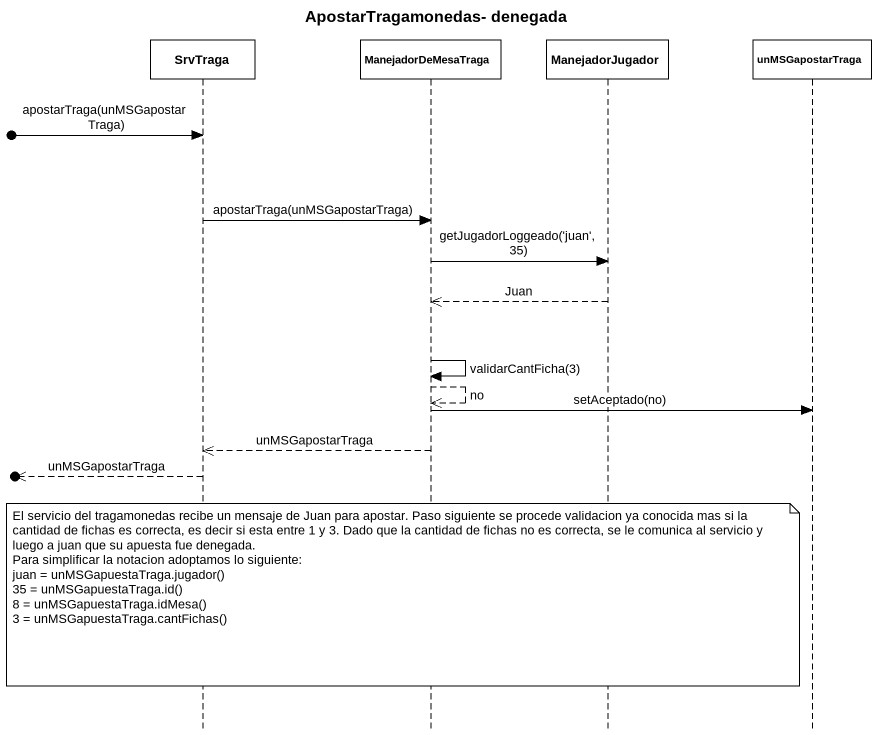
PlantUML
@startuml
title ApostarTragamonedas- denegada
hide footbox
participant SrvTraga
participant ManejadorDeMesaTraga
participant ManejadorJugador
participant unMSGapostarTraga

[o-> SrvTraga : apostarTraga(unMSGapostarTraga)
SrvTraga -> ManejadorDeMesaTraga : apostarTraga(unMSGapostarTraga)
ManejadorDeMesaTraga -> ManejadorJugador : getJugadorLoggeado('juan', 35)
ManejadorJugador -->> ManejadorDeMesaTraga : Juan
ManejadorDeMesaTraga -> ManejadorDeMesaTraga : validarCantFicha(3)
ManejadorDeMesaTraga -->> ManejadorDeMesaTraga : no
ManejadorDeMesaTraga -> unMSGapostarTraga : setAceptado(no)
ManejadorDeMesaTraga -->> SrvTraga : unMSGapostarTraga
[o<<-- SrvTraga : unMSGapostarTraga
note over ManejadorDeMesaTraga
  El servicio del tragamonedas recibe un mensaje de Juan para apostar. Paso siguiente se procede validacion ya conocida mas si la cantidad de fichas es correcta, es decir si esta entre 1 y 3. Dado que la cantidad de fichas no es correcta, se le comunica al servicio y luego a juan que su apuesta fue denegada.
  Para simplificar la notacion adoptamos lo siguiente:
  juan = unMSGapuestaTraga.jugador()
  35 = unMSGapuestaTraga.id()
  8 = unMSGapuestaTraga.idMesa()
  3 = unMSGapuestaTraga.cantFichas()
end note
@enduml
